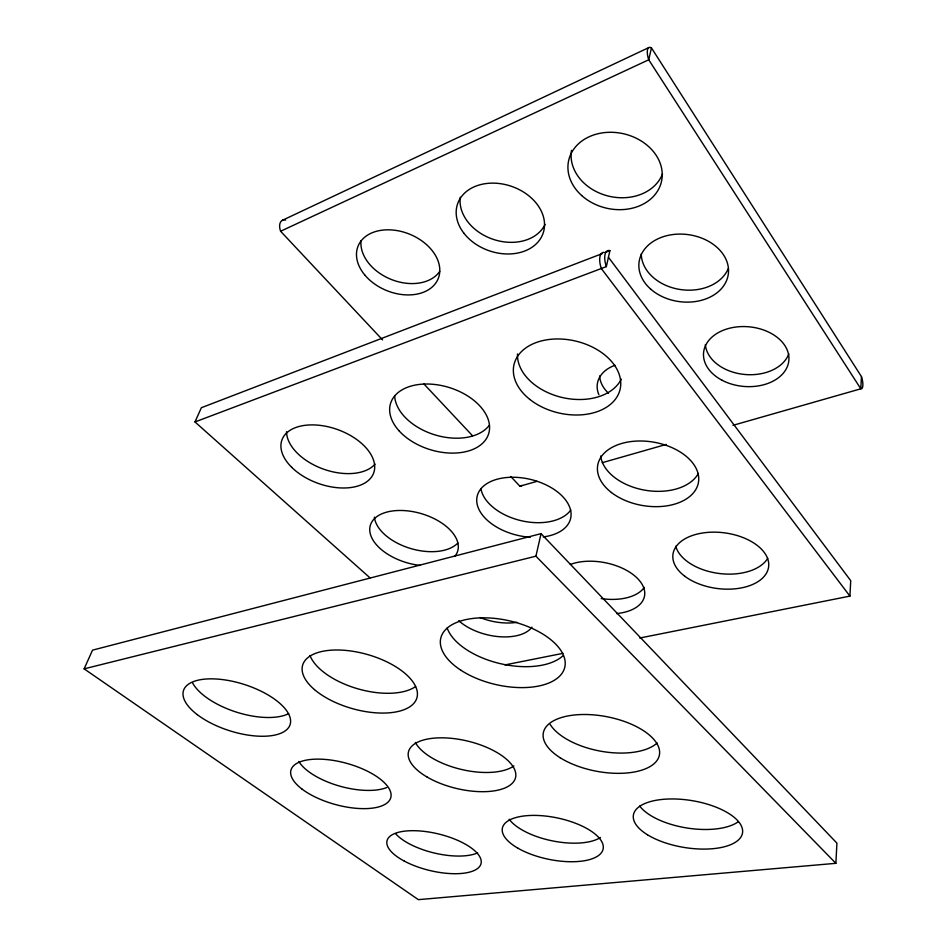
<?xml version="1.0" encoding="UTF-8"?>
<svg xmlns="http://www.w3.org/2000/svg" width="947" height="947" viewBox="0 0 947 947"><rect width="100%" height="100%" fill="white"/><g stroke="black" fill="none" stroke-linecap="round" stroke-linejoin="round"><path stroke-width="1.42" d="M835.87 863.321L836.923 843.138L541.045 533.646L92.522 650.151L84.129 668.854L418.349 899.65L835.87 863.321L535.931 556.173L541.045 533.646M639.746 638.029L849.921 596.113L850.726 580.677L608.459 257.288M861.462 376.622A10.547 3.397 74.1 0 1 860.823 388.803L648.731 59.779L651.441 47.883L861.462 376.622L860.823 388.803L732.966 425.333M369.969 577.836L194.987 421.948L606.34 266.628L609.915 250.647L604.92 252.565M194.987 421.948L201.368 407.719L602.174 253.63M282.443 220.284L648.944 47.528M382.576 339.902L280.596 231.246L648.731 59.779A13.246 4.853 68.6 0 1 651.441 47.883M510.8 476.542L519.891 486.225L536.937 481.348M602.28 462.681L666.203 444.415M84.129 668.854L535.931 556.173M504.952 664.912L562.932 653.347M423.972 384.02L472.435 435.656M849.921 596.113L601.298 268.522A14.974 6.665 70.5 0 1 603.795 252.376M767.733 558.292A47.824 28.244 7.3 0 1 718.82 573.444A47.824 28.244 7.3 0 1 675.732 546.206M420.148 565.418A45.539 25.593 16.3 0 1 369.768 528.45A45.539 25.593 16.3 0 1 423.83 514.41A45.539 25.593 16.3 0 1 454.738 556.434M570.307 564.471A45.267 25.356 11 0 1 638.077 579.031A45.267 25.356 11 0 1 616.615 613.561M644.327 587.389A44.911 25.545 10.9 0 1 601.179 598.563M457.851 543.01A45.172 25.782 16.3 0 1 409.838 548.266A45.172 25.782 16.3 0 1 374.408 517.133M698.389 473.405A50.641 32.328 9.5 0 1 644.576 490.132A50.641 32.328 9.5 0 1 600.682 455.992M375.083 464.137A48.344 28.801 19.8 0 1 322.891 468.907A48.344 28.801 19.8 0 1 286.539 431.714M489.291 425.333A50.878 32.66 17.3 0 1 434.318 434.685A50.878 32.66 17.3 0 1 394.639 395.68M530.308 537.257A48.025 28.706 13.5 0 1 478.709 492.097A48.025 28.706 13.5 0 1 554.989 490.061A48.025 28.706 13.5 0 1 543.282 536.913M531.954 627.174A42.864 22.858 13.6 0 1 498.584 636.644A42.864 22.858 13.6 0 1 458.75 620.676M570.792 510.031A47.622 28.895 13.5 0 1 520.862 520.613A47.622 28.895 13.5 0 1 480.922 488.616M516.92 622.309A42.532 23.048 13.7 0 1 480.058 617.551M621.268 379.131A53.955 37.087 13 0 1 561.524 397.338A53.955 37.087 13 0 1 517.488 353.953M606.34 266.628A15.01 6.629 70.5 0 1 609.915 250.647M788.815 353.835A42.497 29.996 4.9 0 1 743.691 374.361A42.497 29.996 4.9 0 1 705.361 344.601M728.231 268.676A44.663 33.832 7.6 0 1 679.271 289.356A44.663 33.832 7.6 0 1 641.273 253.95M439.704 271.446A42.911 30.505 22.3 0 1 391.549 279.566A42.911 30.505 22.3 0 1 361.056 240.585M545.105 224.392A44.852 34.139 19.1 0 1 494.014 239.603A44.852 34.139 19.1 0 1 460.301 197.225M598.883 394.745A40.413 27.38 10 0 1 614.923 365.293M521.975 485.349A9.032 4.889 73.8 0 1 519.891 486.225M280.596 231.246A10.997 6.582 63.4 0 1 285.615 220.059M662.509 173.964A47.184 38.2 12.8 0 1 607.678 195.899A47.184 38.2 12.8 0 1 571.503 150.336M608.483 393.254A40.129 27.463 10 0 1 599.64 375.959M738.34 821.712A54.737 24.137 9.2 0 1 686.954 827.998A54.737 24.137 9.2 0 1 639.687 806.051M600.457 837.503A50.984 21.509 11.7 0 1 552.681 840.936A50.984 21.509 11.7 0 1 509.166 819.238M386.755 787.549A51.316 21.745 15.4 0 1 338.328 785.726A51.316 21.745 15.4 0 1 298.802 761.424M657.159 742.993A58.477 28.185 10.8 0 1 601.594 751.35A58.477 28.185 10.8 0 1 550.207 724.479M288.717 713.624A55.411 24.681 17.8 0 1 236.087 712.014A55.411 24.681 17.8 0 1 192.454 682.657M415.603 686.551A58.809 28.517 16 0 1 357.173 688.623A58.809 28.517 16 0 1 310 655.466M513.901 765.922A54.524 24.752 13.5 0 1 461.106 769.378A54.524 24.752 13.5 0 1 415.354 742.448M477.667 852.892A47.954 19.153 13.6 0 1 434.661 853.105A47.954 19.153 13.6 0 1 395.562 833.632M562.802 655.916A62.987 33.027 13.2 0 1 499.353 663.421A62.987 33.027 13.2 0 1 447.15 627.968M684.776 576.226A48.226 28.055 7.4 0 0 766.218 573.586A48.226 28.055 7.4 0 0 711.315 532.19A48.226 28.055 7.4 0 0 684.776 576.226M611.431 492.523A51.091 32.162 9.6 0 0 696.708 487.835A51.091 32.162 9.6 0 0 636.135 441.101A51.091 32.162 9.6 0 0 611.431 492.523M291.723 467.333A48.759 28.611 19.7 0 0 371.816 476.625A48.759 28.611 19.7 0 0 319.908 425.357A48.759 28.611 19.7 0 0 291.723 467.333M399.054 430.814A51.339 32.494 17.2 0 0 485.184 440.402A51.339 32.494 17.2 0 0 434.602 384.458A51.339 32.494 17.2 0 0 399.054 430.814M529.894 399.468A54.476 36.933 13.1 0 0 619.231 392.259A54.476 36.933 13.1 0 0 552.042 339.18A54.476 36.933 13.1 0 0 529.894 399.468M722.17 380.303A42.816 29.925 5.1 0 0 788.827 360.771A42.816 29.925 5.1 0 0 727.651 328.751A42.816 29.925 5.1 0 0 722.17 380.303M650.731 289.155A45.018 33.784 7.8 0 0 726.503 280.738A45.018 33.784 7.8 0 0 673.862 234.43A45.018 33.784 7.8 0 0 650.731 289.155M365.057 275.317A43.242 30.446 22.1 0 0 436.614 281.78A43.242 30.446 22.1 0 0 392.733 230.026A43.242 30.446 22.1 0 0 365.057 275.317M463.675 232.926A45.207 34.092 18.9 0 0 540.003 239.425A45.207 34.092 18.9 0 0 497.353 183.327A45.207 34.092 18.9 0 0 463.675 232.926M581.647 195.508A47.587 38.176 12.9 0 0 660.604 184.629A47.587 38.176 12.9 0 0 602.99 132.793A47.587 38.176 12.9 0 0 581.647 195.508M647.452 834.757A55.269 23.734 9.3 0 0 740.009 838.296A55.269 23.734 9.3 0 0 676.383 799.031A55.269 23.734 9.3 0 0 647.452 834.757M404.286 861.095A48.368 18.786 13.6 0 0 480.674 864.694A48.368 18.786 13.6 0 0 417.142 830.791A48.368 18.786 13.6 0 0 404.286 861.095M518.139 848.323A51.446 21.13 11.7 0 0 601.972 851.898A51.446 21.13 11.7 0 0 538.109 815.485A51.446 21.13 11.7 0 0 518.139 848.323M301.904 788.993A51.789 21.367 15.4 0 0 387.844 802.287A51.789 21.367 15.4 0 0 332.894 760.346A51.789 21.367 15.4 0 0 301.904 788.993M560.103 757.707A59.093 27.759 10.8 0 0 657.62 759.565A59.093 27.759 10.8 0 0 586.335 714.512A59.093 27.759 10.8 0 0 560.103 757.707M197.213 714.594A55.956 24.279 17.7 0 0 288.184 728.113A55.956 24.279 17.7 0 0 225.043 679.934A55.956 24.279 17.7 0 0 197.213 714.594M314.475 689.605A59.424 28.09 15.9 0 0 413.318 703.905A59.424 28.09 15.9 0 0 351.479 651.086A59.424 28.09 15.9 0 0 314.475 689.605M427.251 777.132A55.044 24.338 13.5 0 0 514.99 779.263A55.044 24.338 13.5 0 0 443.8 737.855A55.044 24.338 13.5 0 0 427.251 777.132M461.059 670.334A63.698 32.589 13.2 0 0 563.891 669.979A63.698 32.589 13.2 0 0 483.361 617.823A63.698 32.589 13.2 0 0 461.059 670.334"/></g></svg>
